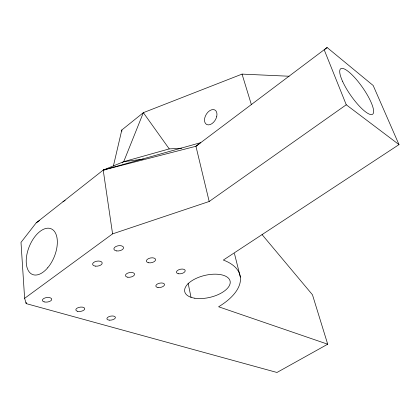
<?xml version="1.0" encoding="UTF-8"?>
<svg xmlns="http://www.w3.org/2000/svg" width="420" height="420" viewBox="0 0 420 420"><rect width="100%" height="100%" fill="white"/><g stroke="black" fill="none" stroke-linecap="round" stroke-linejoin="round"><path stroke-width="0.63" d="M113.374 166.11L121.8 130.016L143.351 112.67L242.046 74.109L289.076 76.235M122.157 162.887L123.706 161.674L143.351 112.67L169.239 148.906L181.64 148.176M169.239 148.906L123.706 161.674L103.21 170.084L36.215 222.826L21 242.398L24.622 298.337L26.198 303.613L276.969 372.472L327.705 344.211L312.464 294.772L262.07 234.607M399 144.606L373.186 85.512L327.122 47.528L324.209 49.823L346.258 104.78L399 144.606L223.34 260.059A64.885 31.437 -12.2 0 1 218.6 306.768L327.705 344.211M327.122 47.528L195.941 146.27L103.21 170.084L112.581 233.872L24.622 298.337M112.581 233.872L209.186 201.49L346.258 104.78M36.215 222.826L39.454 220.605M62.948 201.784L65.142 200.393M105.793 169.654L103.21 170.084L200.571 142.69L195.941 146.27L209.186 201.49M123.706 161.674L143.173 159.117M242.046 74.109L251.391 104.68M234.439 253.512L240.361 277.106M188.118 283.19L191.011 297.302M121.8 130.016L121.889 131.245M26.114 302.3L26.198 303.613M216.773 116.272L216.148 118.288A8.332 5.324 -59.5 0 1 208.341 124.898A8.332 5.324 -59.5 0 1 204.724 118.13L205.349 116.141A8.332 5.324 -59.5 0 1 213.14 109.552A8.332 5.324 -59.5 0 1 216.773 116.272M194.822 298.221A23.289 11.267 -13.3 0 0 230.191 283.012A23.289 11.267 -13.3 0 0 197.253 277.898A23.289 11.267 -13.3 0 0 194.822 298.221M342.757 81.753A27.783 7.109 55 0 0 372.062 114.492A27.783 7.109 55 0 0 355.226 78.178A27.783 7.109 55 0 0 342.757 81.753M47.707 267.787A24.675 13.498 -68 0 0 51.282 228.847A24.675 13.498 -68 0 0 26.355 258.227A24.675 13.498 -68 0 0 47.707 267.787M158.015 287.522A4.426 2.179 -11.5 0 0 164.53 284.597A4.426 2.179 -11.5 0 0 157.972 283.7A4.426 2.179 -11.5 0 0 158.015 287.522M109.221 320.145A4.316 2 -9.9 0 0 115.411 317.389A4.316 2 -9.9 0 0 108.822 316.701A4.316 2 -9.9 0 0 109.221 320.145M44.137 301.875A4.73 2.279 -7.3 0 0 51.707 299.675A4.73 2.279 -7.3 0 0 45.323 297.832A4.73 2.279 -7.3 0 0 44.137 301.875M95.293 266.117A4.846 2.504 -8.6 0 0 102.207 262.915A4.846 2.504 -8.6 0 0 94.736 261.812A4.846 2.504 -8.6 0 0 95.293 266.117M116.487 250.908A4.893 2.604 -9.4 0 0 123.559 247.622A4.893 2.604 -9.4 0 0 116.099 246.404A4.893 2.604 -9.4 0 0 116.487 250.908M148.738 262.789A4.673 2.42 -10.9 0 0 155.594 259.654A4.673 2.42 -10.9 0 0 148.622 258.552A4.673 2.42 -10.9 0 0 148.738 262.789M127.859 277.231A4.62 2.336 -10.1 0 0 134.568 274.171A4.62 2.336 -10.1 0 0 127.58 273.179A4.62 2.336 -10.1 0 0 127.859 277.231M77.411 311.262A4.51 2.131 -8.7 0 0 84.698 309.136A4.51 2.131 -8.7 0 0 78.776 307.43A4.51 2.131 -8.7 0 0 77.411 311.262M178.568 273.777A4.473 2.252 -12.2 0 0 185.225 270.779A4.473 2.252 -12.2 0 0 178.684 269.787A4.473 2.252 -12.2 0 0 178.568 273.777"/></g></svg>
